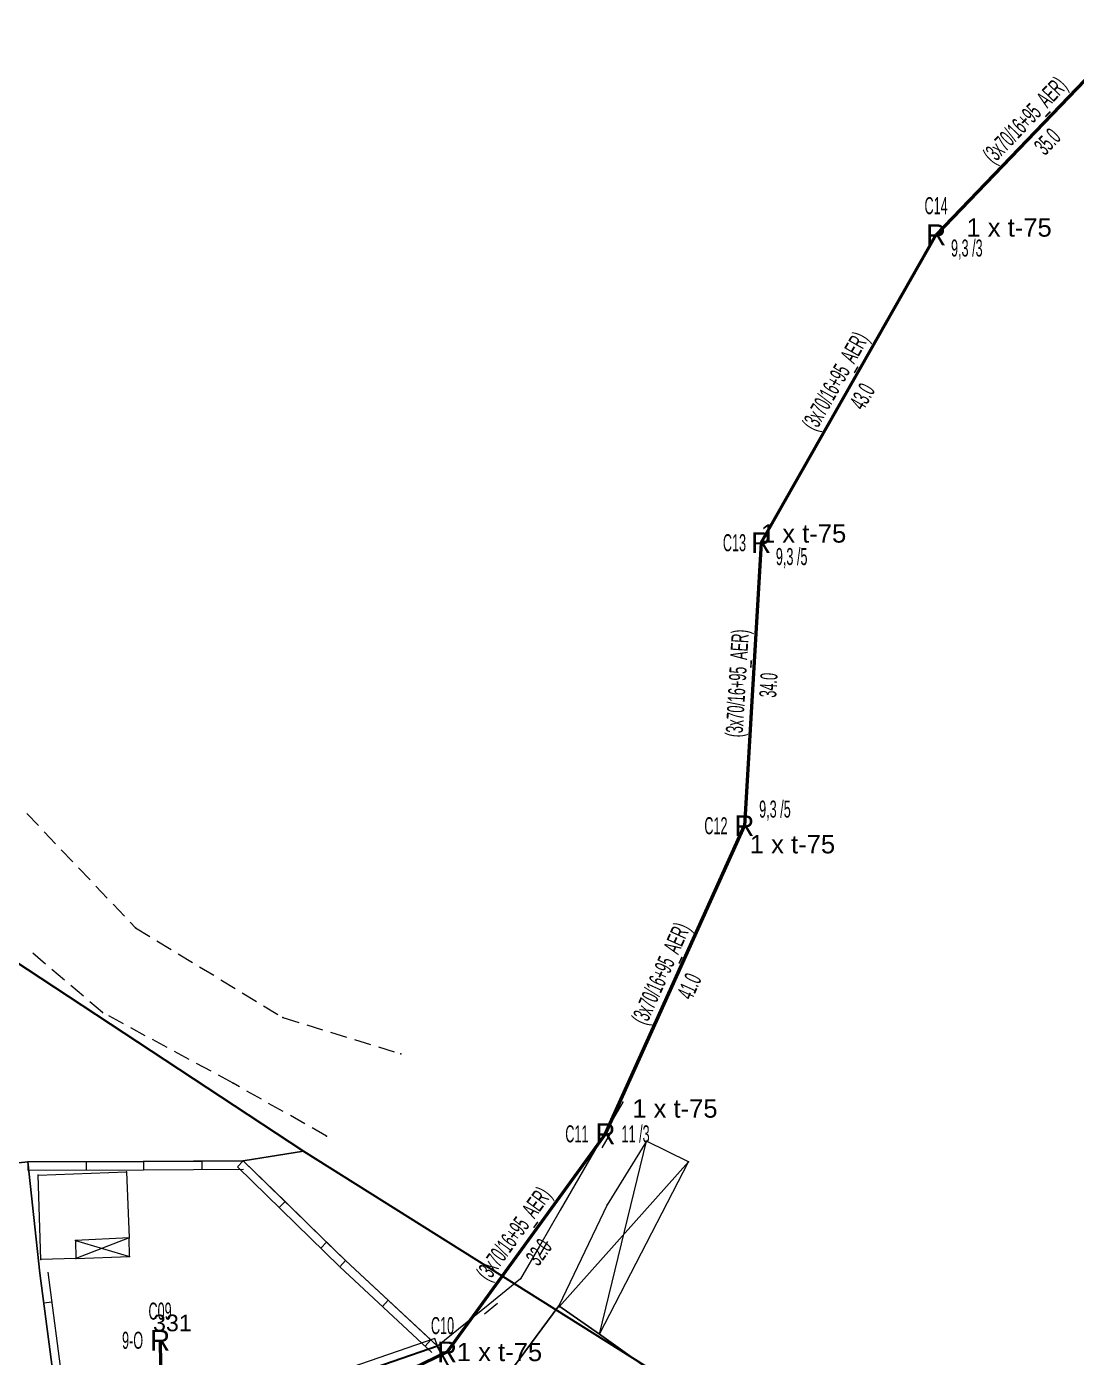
# Model space of a CAD drawing. Header units: millimetres. Extents: x 614452 to 616952, y 4151662 to 4153442.
# Drawn here: x 615708.8 to 615834.9, y 4152584.1 to 4152744 of the extents above; entities that cross this region are included whole.
import ezdxf
from ezdxf.enums import TextEntityAlignment as Align
from ezdxf.xclip import XClip

# ---------------------------------------------------------------- set-up
doc = ezdxf.new("R2010")
doc.units = ezdxf.units.MM
doc.header["$XCLIPFRAME"] = 2
for name, color, linetype, lineweight in [('02_ADA_ALN_YENI', 7, 'Continuous', 30), ('03_PARSEL_ALN_ESKI', 18, 'Continuous', 0), ('03_PARSEL_ALN_YENI', 171, 'Continuous', 0), ('03_PARSEL_NO_ESKI', 5, 'Continuous', 0), ('03_PARSEL_SNR_YENI', 5, 'Continuous', 0), ('04_YAPI_ALN_TSCLSIZ', 18, 'Continuous', 0), ('04_YAPI_SNR_TSCLSZ', 77, 'Continuous', 0), ('06_DETAY_SNR_KROKI', 4, 'Continuous', 0), ('06_DETAY_SNR_PAFTA', 26, 'Continuous', 0), ('07_SNRTIP_GECERLI', 30, 'Continuous', 0), ('07_SNRTIP_SABIT', 18, 'Continuous', 0), ('DIREK_AG_MEVCUT', 120, 'Continuous', 25), ('HAT_AG_HAVAI_MEVCUT', 126, 'Continuous', 50), ('NOKTA_DETAY_YENI', 171, 'Continuous', 0), ('NOKTA_PARSEL_ESKI', 6, 'Continuous', 0), ('NOKTA_PARSEL_YENI', 30, 'Continuous', 0), ('NOKTA_YAPI_TSCLSIZ', 77, 'Continuous', 0)]:
    doc.layers.add(name, color=color, linetype=linetype, lineweight=lineweight)
doc.layers.add('Unknown_Point_Feature', color=7, linetype='Continuous')
doc.styles.add('Direk', font='B_CAD')
doc.styles.get("Standard").update_dxf_attribs({"font": 'Arial'})

# ---------------------------------------------------------------- blocks, each defined once
blk = doc.blocks.new('fggg')
at = {"layer": '02_ADA_ALN_YENI', "color": 252}
for points in [[(615761.13, 4152580.07, 0), (615758.13, 4152585.47, 0), (615736.81, 4152578.12, 0)], [(615560.1, 4152580.48, 0), (615558.49, 4152585.47, 0), (615557.84, 4152596.09, 0), (615557.39, 4152602.66, 0), (615557.89, 4152617.92, 0), (615559.37, 4152619.38, 0), (615577.03, 4152621.44, 0), (615584.72, 4152623.29, 0), (615592.1, 4152629.11, 0), (615593.49, 4152630.12, 0), (615605.88, 4152630.68, 0), (615610.52, 4152645.7, 0), (615613.36, 4152652.6, 0), (615616.46, 4152661.52, 0), (615622.55, 4152668.62, 0), (615629.31, 4152682.71, 0), (615639.62, 4152681.32, 0), (615662.22, 4152661.45, 0), (615742.03, 4152608.91, 0), (615892.46, 4152514.42, 0)]]:
    blk.add_polyline3d(points, dxfattribs=at)
at = {"layer": '03_PARSEL_ALN_ESKI', "color": 252}
blk.add_point((615726.57, 4152588.27), dxfattribs=at)
at = {"layer": '03_PARSEL_ALN_YENI', "color": 252}
for points in [[(615742.03, 4152608.91, 0), (615734.79, 4152607.75, 0), (615722.79, 4152607.68, 0), (615708.92, 4152607.64, 0), (615694.4, 4152606.05, 0), (615686.34, 4152608.8, 0), (615664.89, 4152607.36, 0), (615632.66, 4152607.81, 0), (615637.7, 4152622.69, 0), (615648.42, 4152652.8, 0), (615662.22, 4152661.45, 0), (615742.03, 4152608.91, 0)], [(615742.03, 4152608.91, 0), (615892.46, 4152514.42, 0), (615920.44, 4152516.29, 0), (615908.14, 4152502.5, 0), (615901.9, 4152496.9, 0), (615887.65, 4152486.41, 0), (615870.13, 4152476.76, 0), (615863.78, 4152472.74, 0), (615843.67, 4152466.25, 0), (615833.43, 4152463.1, 0), (615797.02, 4152540.78, 0), (615772.25, 4152571.92, 0), (615761.13, 4152580.07, 0), (615758.13, 4152585.47, 0), (615747.06, 4152595.76, 0), (615734.79, 4152607.75, 0), (615742.03, 4152608.91, 0)], [(615694.4, 4152606.05, 0), (615708.92, 4152607.64, 0), (615710.34, 4152594.26, 0), (615713.56, 4152569.87, 0), (615691.84, 4152563.6, 0), (615694.4, 4152606.05, 0)], [(615736.81, 4152578.12, 0), (615713.56, 4152569.87, 0), (615710.34, 4152594.26, 0), (615708.92, 4152607.64, 0), (615722.79, 4152607.68, 0), (615734.79, 4152607.75, 0), (615747.06, 4152595.76, 0), (615758.13, 4152585.47, 0), (615736.81, 4152578.12, 0)]]:
    blk.add_polyline3d(points, close=True, dxfattribs=at)
at = {"layer": '03_PARSEL_SNR_YENI', "color": 252}
for p, q in [((615708.92, 4152607.64, 0.95), (615703.95, 4152607.09, 0.95)), ((615708.92, 4152607.64, 0.95), (615715.92, 4152607.66, 0.95)), ((615708.92, 4152607.64, 0.95), (615708.92, 4152606.64, 0.95)), ((615708.92, 4152606.64, 0.95), (615722.79, 4152606.68, 0.95)), ((615715.92, 4152607.66, 0.95), (615722.79, 4152607.68, 0.95)), ((615715.92, 4152607.66, 0.95), (615715.92, 4152606.66, 0.95)), ((615722.79, 4152607.68, 0.95), (615729.79, 4152607.72, 0.95)), ((615722.79, 4152607.68, 0.95), (615722.8, 4152606.68, 0.95)), ((615722.8, 4152606.68, 0.95), (615734.8, 4152606.75, 0.95)), ((615729.79, 4152607.72, 0.95), (615734.79, 4152607.75, 0.95)), ((615729.79, 4152607.72, 0.95), (615729.8, 4152606.72, 0.95)), ((615734.79, 4152607.75, 0.95), (615734.09, 4152607.03, 0.95)), ((615734.09, 4152607.03, 0.95), (615746.36, 4152595.04, 0.95)), ((615734.79, 4152607.75, 0.95), (615739.8, 4152602.86, 0.95)), ((615739.8, 4152602.86, 0.95), (615739.1, 4152602.14, 0.95)), ((615739.8, 4152602.86, 0.95), (615744.8, 4152597.96, 0.95)), ((615744.8, 4152597.96, 0.95), (615744.1, 4152597.25, 0.95)), ((615744.8, 4152597.96, 0.95), (615747.06, 4152595.76, 0.95)), ((615747.06, 4152595.76, 0.95), (615746.38, 4152595.03, 0.95)), ((615747.06, 4152595.76, 0.95), (615752.19, 4152590.99, 0.95)), ((615710.81, 4152590.69, 0.95), (615710.34, 4152594.26, 0.95)), ((615714.55, 4152570, 0.95), (615711.33, 4152594.39, 0.95)), ((615746.38, 4152595.03, 0.95), (615757.45, 4152584.73, 0.95)), ((615710.81, 4152590.69, 0.95), (615711.8, 4152590.82, 0.95)), ((615711.73, 4152583.75, 0.95), (615710.81, 4152590.69, 0.95)), ((615752.19, 4152590.99, 0.95), (615751.51, 4152590.26, 0.95)), ((615752.19, 4152590.99, 0.95), (615757.31, 4152586.23, 0.95)), ((615757.31, 4152586.23, 0.95), (615756.63, 4152585.49, 0.95)), ((615757.31, 4152586.23, 0.95), (615758.13, 4152585.47, 0.95))]:
    blk.add_line(p, q, dxfattribs=at)
for p in [(615708.92, 4152607.64, 672.44), (615708.92, 4152607.64, 672.44), (615722.79, 4152607.68, 672.33), (615722.79, 4152607.68, 672.33), (615734.79, 4152607.75, 670.53), (615734.79, 4152607.75, 670.53), (615747.06, 4152595.76, 667.8), (615747.06, 4152595.76, 667.8), (615710.34, 4152594.26, 670.11), (615758.13, 4152585.47, 666.29)]:
    blk.add_point(p, dxfattribs=at)
at = {"layer": '04_YAPI_ALN_TSCLSIZ', "color": 252}
for points in [[(615720.75, 4152606.44, 0), (615721.06, 4152598.48, 0), (615714.63, 4152598.19, 0), (615714.68, 4152596.03, 0), (615710.45, 4152595.9, 0), (615710.14, 4152606.04, 0), (615720.75, 4152606.44, 0)], [(615781.2, 4152579.73, 0), (615777.56, 4152574.98, 0), (615767.24, 4152582.95, 0), (615772.71, 4152590.33, 0), (615777.59, 4152586.93, 0), (615783.19, 4152582.93, 0), (615781.2, 4152579.73, 0)]]:
    blk.add_polyline3d(points, close=True, dxfattribs=at)
at = {"layer": '04_YAPI_SNR_TSCLSZ', "color": 252}
for p, q in [((615777.59, 4152586.93, 662.83), (615783.22, 4152610.1, 662.96)), ((615783.22, 4152610.1, 662.96), (615778.49, 4152602.44, 663.18)), ((615788.26, 4152607.64, 660.53), (615783.22, 4152610.1, 662.96)), ((615710.14, 4152606.04, 673.13), (615720.75, 4152606.44, 671.4)), ((615720.75, 4152606.44, 671.4), (615721.06, 4152598.48, 672.94)), ((615772.74, 4152590.22, 666.42), (615788.26, 4152607.64, 660.53)), ((615777.59, 4152586.93, 662.83), (615788.26, 4152607.64, 660.53)), ((615710.45, 4152595.9, 670.83), (615710.14, 4152606.04, 673.13)), ((615778.49, 4152602.44, 663.18), (615772.71, 4152590.33, 663.87)), ((615721.06, 4152598.48, 672.94), (615714.63, 4152598.19, 673.27)), ((615721.06, 4152598.48, 672.94), (615714.68, 4152596.03, 672.74)), ((615721.12, 4152596.25, 673.04), (615721.06, 4152598.48, 672.94)), ((615714.63, 4152598.19, 673.27), (615721.12, 4152596.25, 673.04)), ((615714.63, 4152598.19, 673.27), (615714.68, 4152596.03, 672.74)), ((615714.68, 4152596.03, 672.74), (615710.45, 4152595.9, 670.83)), ((615714.68, 4152596.03, 672.74), (615721.12, 4152596.25, 673.04)), ((615772.71, 4152590.33, 663.87), (615767.24, 4152582.95, 665.41)), ((615777.59, 4152586.93, 662.83), (615772.71, 4152590.33, 663.87)), ((615783.19, 4152582.93, 661.31), (615777.59, 4152586.93, 662.83))]:
    blk.add_line(p, q, dxfattribs=at)
at = {"layer": '06_DETAY_SNR_KROKI', "color": 252}
for p, q in [((615780.37, 4152614.79, 0.95), (615777.87, 4152610.46, 0.95)), ((615777.87, 4152610.46, 0.95), (615772.86, 4152601.81, 0.95)), ((615778.85, 4152611.04, 0.95), (615777.85, 4152609.31, 0.95)), ((615772.86, 4152601.81, 0.95), (615770.35, 4152597.48, 0.95)), ((615770.35, 4152597.48, 0.95), (615768.08, 4152593.56, 0.95)), ((615771.34, 4152598.06, 0.95), (615770.33, 4152596.33, 0.95)), ((615768.08, 4152593.56, 0.95), (615764.2, 4152590.41, 0.95)), ((615764.2, 4152590.41, 0.95), (615758.13, 4152585.47, 0.95)), ((615765.34, 4152590.6, 0.95), (615763.78, 4152589.34, 0.95)), ((615757.81, 4152586.41, 0.95), (615736.48, 4152579.06, 0.95)), ((615758.13, 4152585.47, 0.95), (615757.81, 4152586.41, 0.95)), ((615758.13, 4152585.47, 0.95), (615751.51, 4152583.19, 0.95))]:
    blk.add_line(p, q, dxfattribs=at)
for p in [(615780.37, 4152614.79, 662.56), (615768.08, 4152593.56, 665.71), (615768.08, 4152593.56, 665.71), (615758.13, 4152585.47, 666.29), (615758.13, 4152585.47, 666.29)]:
    blk.add_point(p, dxfattribs=at)
at = {"layer": '06_DETAY_SNR_PAFTA', "color": 252}
for p, q in [((615708.8, 4152649.46, 0.95), (615710.17, 4152648.01, 0.95)), ((615710.86, 4152647.28, 0.95), (615712.24, 4152645.83, 0.95)), ((615712.93, 4152645.11, 0.95), (615714.31, 4152643.66, 0.95)), ((615715, 4152642.94, 0.95), (615716.38, 4152641.49, 0.95)), ((615717.07, 4152640.76, 0.95), (615718.45, 4152639.31, 0.95)), ((615719.14, 4152638.59, 0.95), (615720.51, 4152637.14, 0.95)), ((615721.2, 4152636.42, 0.95), (615721.84, 4152635.75, 0.95)), ((615721.84, 4152635.75, 0.95), (615723.55, 4152634.71, 0.95)), ((615724.4, 4152634.19, 0.95), (615726.11, 4152633.15, 0.95)), ((615711.01, 4152631.38, 0.95), (615709.49, 4152632.68, 0.95)), ((615726.96, 4152632.63, 0.95), (615728.67, 4152631.59, 0.95)), ((615713.3, 4152629.44, 0.95), (615711.78, 4152630.74, 0.95)), ((615729.53, 4152631.07, 0.95), (615731.23, 4152630.03, 0.95)), ((615715.59, 4152627.51, 0.95), (615714.07, 4152628.8, 0.95)), ((615732.09, 4152629.5, 0.95), (615733.8, 4152628.46, 0.95)), ((615734.65, 4152627.94, 0.95), (615736.36, 4152626.9, 0.95)), ((615717.88, 4152625.57, 0.95), (615716.36, 4152626.86, 0.95)), ((615737.21, 4152626.38, 0.95), (615738.92, 4152625.34, 0.95)), ((615720.38, 4152624.21, 0.95), (615718.62, 4152625.17, 0.95)), ((615739.54, 4152624.96, 0.95), (615741.45, 4152624.38, 0.95)), ((615742.41, 4152624.08, 0.95), (615744.32, 4152623.5, 0.95)), ((615723.02, 4152622.78, 0.95), (615721.26, 4152623.74, 0.95)), ((615745.28, 4152623.2, 0.95), (615747.19, 4152622.61, 0.95)), ((615748.14, 4152622.32, 0.95), (615750.05, 4152621.73, 0.95)), ((615725.66, 4152621.35, 0.95), (615723.9, 4152622.31, 0.95)), ((615728.29, 4152619.93, 0.95), (615726.54, 4152620.88, 0.95)), ((615751.01, 4152621.44, 0.95), (615752.92, 4152620.85, 0.95)), ((615730.93, 4152618.5, 0.95), (615729.17, 4152619.45, 0.95)), ((615733.57, 4152617.07, 0.95), (615731.81, 4152618.02, 0.95)), ((615734.35, 4152616.63, 0.95), (615733.57, 4152617.07, 0.95)), ((615736.96, 4152615.15, 0.95), (615735.22, 4152616.13, 0.95)), ((615739.57, 4152613.67, 0.95), (615737.83, 4152614.65, 0.95)), ((615742.18, 4152612.19, 0.95), (615740.44, 4152613.18, 0.95)), ((615744.79, 4152610.71, 0.95), (615743.05, 4152611.7, 0.95))]:
    blk.add_line(p, q, dxfattribs=at)
for p in [(615721.84, 4152635.75, 673.79), (615721.84, 4152635.75, 673.79), (615717.88, 4152625.57, 674.71), (615717.88, 4152625.57, 674.71), (615739.54, 4152624.96, 670.54), (615739.54, 4152624.96, 670.54), (615753.72, 4152620.61, 668.02), (615733.57, 4152617.07, 671.93), (615733.57, 4152617.07, 671.93), (615744.79, 4152610.71, 670.33)]:
    blk.add_point(p, dxfattribs=at)
at = {"layer": '07_SNRTIP_GECERLI', "color": 252}
for points in [[(615662.22, 4152661.45, 679.23), (615742.03, 4152608.91, 0)], [(615742.03, 4152608.91, 0), (615734.79, 4152607.75, 670.53)], [(615742.03, 4152608.91, 0), (615892.46, 4152514.42, 0)], [(615708.92, 4152607.64, 672.44), (615710.34, 4152594.26, 670.11)], [(615761.13, 4152580.07, 0), (615758.13, 4152585.47, 666.29)]]:
    blk.add_polyline3d(points, dxfattribs=at)
at = {"layer": '07_SNRTIP_SABIT', "color": 252}
for points in [[(615708.92, 4152607.64, 672.44), (615694.4, 4152606.05, 669.06)], [(615734.79, 4152607.75, 670.53), (615722.79, 4152607.68, 672.33), (615708.92, 4152607.64, 672.44)], [(615758.13, 4152585.47, 666.29), (615747.06, 4152595.76, 667.8), (615734.79, 4152607.75, 670.53)], [(615710.34, 4152594.26, 670.11), (615713.56, 4152569.87, 663.41)], [(615713.56, 4152569.87, 663.41), (615736.81, 4152578.12, 664.88), (615758.13, 4152585.47, 666.29)]]:
    blk.add_polyline3d(points, dxfattribs=at)
at = {"layer": 'NOKTA_DETAY_YENI', "color": 252}
for p in [(615721.84, 4152635.75, 673.79), (615717.88, 4152625.57, 674.71), (615739.54, 4152624.96, 670.54), (615753.72, 4152620.61, 668.02), (615733.57, 4152617.07, 671.93), (615780.37, 4152614.79, 662.56), (615744.79, 4152610.71, 670.33), (615768.08, 4152593.56, 665.71)]:
    blk.add_point(p, dxfattribs=at)
at = {"layer": 'NOKTA_PARSEL_ESKI', "color": 252}
blk.add_point((615742.03, 4152608.91), dxfattribs=at)
at = {"layer": 'NOKTA_PARSEL_YENI', "color": 252}
for p in [(615708.92, 4152607.64, 672.44), (615722.79, 4152607.68, 672.33), (615734.79, 4152607.75, 670.53), (615747.06, 4152595.76, 667.8), (615710.34, 4152594.26, 670.11), (615758.13, 4152585.47, 666.29)]:
    blk.add_point(p, dxfattribs=at)
at = {"layer": 'NOKTA_YAPI_TSCLSIZ', "color": 252}
for p in [(615783.22, 4152610.1, 662.96), (615720.75, 4152606.44, 671.4), (615788.26, 4152607.64, 660.53), (615710.14, 4152606.04, 673.13), (615778.49, 4152602.44, 663.18), (615721.06, 4152598.48, 672.94), (615714.63, 4152598.19, 673.27), (615710.45, 4152595.9, 670.83), (615714.68, 4152596.03, 672.74), (615721.12, 4152596.25, 673.04), (615772.71, 4152590.33, 663.87), (615772.74, 4152590.22, 666.42), (615777.59, 4152586.93, 662.83)]:
    blk.add_point(p, dxfattribs=at)
at = {"layer": '03_PARSEL_NO_ESKI', "color": 252}
blk.add_text('331', height=2, dxfattribs=at).set_placement((615723.94, 4152587.27))

msp = doc.modelspace()

# ---------------------------------------------------------------- linework, layer by layer
at = {"layer": 'HAT_AG_HAVAI_MEVCUT'}
for p, q in [((615842.02, 4152744), (615818.01, 4152718.99)), ((615797, 4152682), (615818.01, 4152718.99)), ((615797, 4152682), (615794.98, 4152648)), ((615778.29, 4152610.99), (615794.98, 4152648)), ((615778.29, 4152610.99), (615759.26, 4152584.79)), ((615724.79, 4152586.19), (615725.01, 4152568.24)), ((615725.01, 4152568.24), (615759.26, 4152584.79))]:
    msp.add_line(p, q, dxfattribs=at)

# ---------------------------------------------------------------- block references
ref = msp.add_blockref('fggg', (0, 0))
XClip(ref).set_block_clipping_path([(615240.7433106549, 4153442.5), (615240.7433106545, 4152542.5), (614452.5, 4152542.5), (614452.5, 4151662.5), (616764.340303037, 4151662.5), (616764.340303037, 4152542.5), (616327.5, 4152542.5), (616327.5, 4153442.5)])

# ---------------------------------------------------------------- texts
at = {"layer": 'DIREK_AG_MEVCUT', "width": 0.53}
for s, p in [('C14', (615818.01, 4152722.49)), ('9,3 /3', (615821.7, 4152717.4)), ('C13', (615793.79, 4152682)), ('9,3 /5', (615800.66, 4152680.34)), ('9,3 /5', (615798.65, 4152650)), ('C12', (615791.56, 4152648)), ('C11', (615774.86, 4152610.99)), ('11 /3', (615781.91, 4152610.99)), ('C09', (615724.79, 4152589.69)), ('C10', (615758.72, 4152587.95)), ('9-O', (615721.49, 4152586.19))]:
    msp.add_text(s, height=2.05, dxfattribs=at).set_placement(p, align=Align.MIDDLE_CENTER)
at = {"layer": 'DIREK_AG_MEVCUT', "style": 'Direk'}
for p in [(615818.01, 4152718.99), (615797, 4152682), (615794.98, 4152648), (615778.29, 4152610.99), (615724.79, 4152586.19), (615759.26, 4152584.79)]:
    msp.add_text('R', height=2.5, dxfattribs=at).set_placement(p, align=Align.MIDDLE_CENTER)
at = {"layer": 'HAT_AG_HAVAI_MEVCUT', "lineweight": 30, "width": 0.53}
for rotation, p in [(406.1687, (615829.4, 4152732.08, 307909.01)), (60.4038, (615806.77, 4152700.91, 307909.01)), (446.6, (615795.14, 4152665.05, 307897.49)), (65.7243, (615785.86, 4152629.84, 307897.49)), (414.0103, (615768.09, 4152598.39, 307879.63))]:
    msp.add_text('(3x70/16+95_AER)', height=2.05, rotation=rotation, dxfattribs=at).set_placement(p, align=Align.CENTER)
for s, rotation, p in [('35.0', 406.1687, (615830.63, 4152730.91, 307909.01)), ('43.0', 60.4038, (615808.24, 4152700.08, 307909.01)), ('34.0', 446.6, (615796.84, 4152664.95, 307897.49)), ('41.0', 65.7243, (615787.41, 4152629.14, 307897.49)), ('32.0', 414.0103, (615769.46, 4152597.39, 307879.63))]:
    msp.add_text(s, height=2.05, rotation=rotation, dxfattribs=at).set_placement(p, align=Align.TOP_CENTER)
at = {"layer": 'Unknown_Point_Feature', "color": 0}
for p in [(615821.65, 4152718.77), (615796.97, 4152682.01), (615795.63, 4152644.68), (615781.51, 4152612.93), (615760.44, 4152583.68)]:
    msp.add_text('1 x t-75', height=2.2, dxfattribs=at).set_placement(p)

doc.saveas('drawing.dxf')
